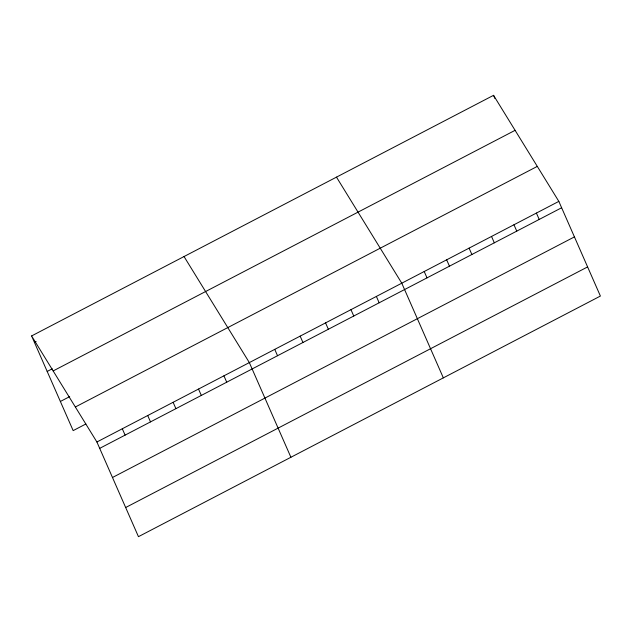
<?xml version="1.0" encoding="UTF-8"?>
<svg xmlns="http://www.w3.org/2000/svg" width="632" height="632" viewBox="0 0 632 632"><rect width="100%" height="100%" fill="white"/><g stroke="black" fill="none" stroke-linecap="round" stroke-linejoin="round"><path stroke-width="0.95" d="M31.6 335.94L493.545 95.329L558.838 201.387L600.4 296.06L138.455 536.671L96.901 441.997L31.6 335.94L73.162 430.613L85.865 423.993M34.397 342.299L36.087 341.414M47.187 371.442L52.266 368.796M53.151 370.937L515.088 130.334M60.364 401.47L69.686 396.62M75.35 406.992L537.295 166.39M96.901 441.997L558.838 201.387M99.69 448.357L561.635 207.754M112.48 477.5L574.425 236.897M125.665 507.528L587.61 266.917M336.485 177.134L401.778 283.191L443.34 377.873M184.038 256.537L249.34 362.594L290.902 457.268M493.545 95.329L494.943 98.513M536.402 213.079L539.199 219.438M513.966 224.763L516.763 231.122M491.53 236.447L494.319 242.814M469.094 248.131L471.883 254.499M446.658 259.823L449.447 266.183M424.214 271.507L427.011 277.867M376.372 296.424L379.168 302.791M350.965 309.664L353.762 316.024M325.559 322.897L328.356 329.256M300.153 336.129L302.949 342.489M274.746 349.362L277.535 355.721M223.933 375.827L226.722 382.186M198.527 389.059L201.316 395.419M173.121 402.292L175.909 408.659M147.714 415.524L150.503 421.892M122.308 428.757L125.097 435.124"/></g></svg>
